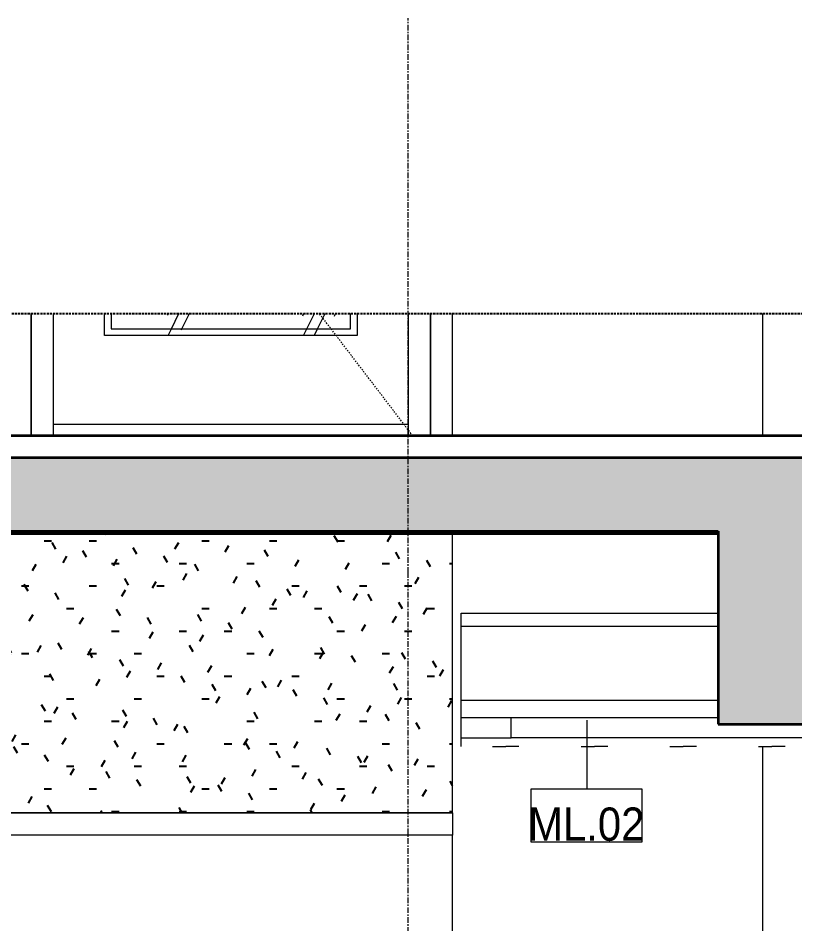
# Model space of a CAD drawing. Header units: millimetres. Extents: x 41758 to 237109, y 3795 to 78637.
# Drawn here: x 61103 to 62854, y 7900 to 9941 of the extents above; entities that cross this region are included whole.
import ezdxf

# ---------------------------------------------------------------- set-up
doc = ezdxf.new("R2010")
doc.units = ezdxf.units.MM
for name, pattern in [('Centre', [31.75, 6.35, -4.7625, 15.875, -4.7625]), ('Dash', [6, 3, -3]), ('Grid Line', [22.225, 12.7, -3.175, 3.175, -3.175]), ('Hidden', [7.14375, 4.7625, -2.38125])]:
    doc.linetypes.add(name, pattern=pattern)
for name, color, linetype, lineweight in [('0-4', 90, 'Continuous', 5), ('A-CLNG', 13, 'Continuous', 18), ('A-CLNG-1', 250, 'Continuous', 35), ('A-CLNG-2', 7, 'Continuous', 18), ('A-CLNG-PATT-2', 151, 'Continuous', 25), ('A-DETL-GENF', 92, 'Continuous', 18), ('A-DETL-GENF-4', 9, 'Continuous', 18), ('A-DETL-GENF-5', 92, 'Hidden', 25), ('A-DETL-GENF-HDLN-1', 7, 'Dash', 18), ('A-DETL-GENF-HDLN-2', 1, 'Continuous', 18), ('A-DETL-MEDM', 33, 'Continuous', 35), ('A-DOOR', 31, 'Continuous', 18), ('A-DOOR-1', 7, 'Continuous', 18), ('A-FLOR-FNSH-1', 250, 'Continuous', 35), ('A-FLOR-LEVL-2', 51, 'Centre', 9), ('A-FLOR-PATT-1', 253, 'Continuous', 18), ('A-WALL-3', 7, 'Continuous', 18), ('M-EQPM', 50, 'Continuous', 18), ('M-EQPM-1', 7, 'Continuous', 18), ('M-EQPM-2', 50, 'Continuous', 25), ('M-EQPM-IDEN', 50, 'Continuous', 9), ('S-COLS-6', 7, 'Continuous', 18), ('S-GRID-1', 1, 'Grid Line', 9)]:
    doc.layers.add(name, color=color, linetype=linetype, lineweight=lineweight)
doc.styles.add('Arial_1', font='arial.ttf', dxfattribs={"width": 0.9, "height": 75})
pattern_1 = [(50, (40790.24, 15875), (364.368, -31.878), [38.1, -419.1]), (355, (40790.24, 15875), (-70.486, 382.113), [30.48, -335.28]), (100.451, (40820.6, 15872.34), (293.885, 350.233), [32.38, -356.18]), (46.184, (40790.24, 15976.6), (542.158, -84.086), [57.15, -628.65]), (96.636, (40835.4, 15969.6), (474.805, 494.855), [48.57, -534.27]), (351.184, (40790.24, 15976.6), (474.81, 494.85), [45.72, -502.92]), (21, (40841.04, 15951.2), (303.228, -204.53), [38.1, -419.1]), (326, (40841.04, 15951.2), (123.604, 368.376), [30.48, -335.28]), (71.451, (40866.3, 15934.16), (426.834, 163.843), [32.38, -356.18]), (37.5, (40790.24, 15875), (6.1766, 169.1102), [3.353, -327.863, 3.353, -337.007, -336.55]), (37.5, (40790.24, 15875), (6.1766, 169.1102), [-671.576, 3.353, -333.197]), (7.5, (40790.24, 15875), (133.639, 200.3615), [3.353, -190.703, 3.353, -320.243, -128.27]), (7.5, (40790.24, 15875), (133.639, 200.3615), [-517.652, 3.353, -124.917]), (327.5, (40676.96, 15875), (271.1818, -11.4584), [3.353, -123.647, 3.353, -392.887, -525.78]), (327.5, (40676.96, 15875), (271.1818, -11.4584), [-523.24, 3.353, -522.427]), (317.5, (40626.16, 15875), (296.2585, 50.853), [3.353, -161.747, 3.353, -259.791, -373.38]), (317.5, (40626.16, 15875), (296.2585, 50.853), [-428.244, 3.353, -370.027]), (45, (40790.24, 15875), (-125.7236, 125.7236), []), (45, (40790.24, 16065.5), (-125.7236, 125.7236), [])]
pattern_2 = [(63.435, (40853.74, 15906.75), (-255.583, 766.747), [317.5, -190.5, 317.5, -190.5, -403.903]), (63.435, (40853.74, 15906.75), (-255.583, 766.747), [-1016, 127, -276.9]), (63.435, (40837.87, 15922.6), (-255.583, 766.747), [254, -317.5, 190.5, -190.5, -467.403]), (63.435, (40837.87, 15922.6), (-255.583, 766.747), [-952.5, 222.25, -245.15]), (63.435, (40837.87, 15970.25), (-255.583, 766.747), [190.5, -381, 127, -190.5, -530.903]), (63.435, (40837.87, 15970.25), (-255.583, 766.747), [-889, 285.75, -245.15]), (63.435, (40885.5, 15922.6), (-255.583, 766.747), [190.5, -381, 158.75, -689.653]), (63.435, (40933.1, 15970.25), (-255.583, 766.747), [95.25, -476.25, 63.5, -784.903]), (63.435, (40853.74, 16049.6), (-255.583, 766.747), [63.5, -476.25, 63.5, -254, -562.653]), (63.435, (40853.74, 16049.6), (-255.583, 766.747), [-857.25, 158.75, -403.9]), (63.435, (41139.5, 16002), (-255.583, 766.747), [317.5, -476.25, 381, -251.503]), (63.435, (41139.5, 15954.4), (-255.583, 766.747), [444.5, -317.5, 476.25, -188.003]), (63.435, (41171.24, 15970.25), (-255.583, 766.747), [508, -254, 381, -276.903]), (63.435, (41218.87, 16017.9), (-255.583, 766.747), [317.5, -444.5, 254, -403.903]), (63.435, (41171.24, 16113.1), (-255.583, 766.747), [158.75, -635, 190.5, -435.653]), (63.435, (41266.5, 16065.5), (-255.583, 766.747), [127, -635, 127, -530.903])]

# ---------------------------------------------------------------- blocks, each defined once
blk = doc.blocks.new('NCV_TKTC_KET CAU_rvt-2-TKCS_CĂN HỘ LOẠI 6 - MẶT CẮT 1')
at = {"layer": 'A-FLOR-PATT-1'}
h = blk.add_hatch(dxfattribs=at)
h.set_pattern_fill('FP_4', color=256, style=0, pattern_type=2)
h.set_pattern_definition(pattern_1)
h.paths.add_polyline_path([(39336.9, 8780), (39935.6, 8780), (39935.6, 8785), (35735.3, 8785), (35735.3, 8780), (39287.4, 8780)])
h.paths.add_polyline_path([(43336.9, 8780), (43536.9, 8780), (43536.9, 8785), (40235.7, 8785), (40235.7, 8780), (42957.2, 8780)])
h = blk.add_hatch(dxfattribs=at)
h.set_pattern_fill('FP_4', color=256, style=0, pattern_type=2)
h.set_pattern_definition(pattern_1)
h.paths.add_polyline_path([(39336.9, 8780), (39935.6, 8780), (39935.6, 8785), (35735.3, 8785), (35735.3, 8780), (39287.4, 8780)])
h.paths.add_polyline_path([(43336.9, 8780), (43536.9, 8780), (43536.9, 8785), (40235.7, 8785), (40235.7, 8780), (42957.2, 8780)])
at = {"layer": 'A-FLOR-FNSH-1'}
blk.add_line((35735.3, 8780), (39935.6, 8780), dxfattribs=at)
blk = doc.blocks.new('CL_01-VÁCH DỰNG THẠCH CAO CĂN HỘ LOẠI 5A1 - CL_01-VÁCH DỰNG THẠCH CAO CĂN HỘ LOẠI 5-822138-TKCS_CĂN HỘ LOẠI 6 - MẶT CẮT 1')
at = {"layer": 'A-CLNG-PATT-2'}
h = blk.add_hatch(dxfattribs=at)
h.set_pattern_fill('FP_7', color=256, style=0, pattern_type=2)
h.set_pattern_definition([(0, (40790.24, 15875), (203.2, 50.8), [16.764, -135.636, 16.764, -135.636, -812.8]), (0, (40790.24, 15875), (203.2, 50.8), [-304.8, 16.764, -288.036, 16.764, -135.636, -355.6]), (0, (40790.24, 15875), (203.2, 50.8), [-762, 16.764, -84.836, 16.764, -237.236]), (120, (40866.44, 15900.4), (-145.5941, 150.57636), [16.764, -135.636, 16.764, -135.636, -812.8]), (120, (40866.44, 15900.4), (-145.5941, 150.57636), [-304.8, 16.764, -288.036, 16.764, -135.636, -355.6]), (120, (40866.44, 15900.4), (-145.5941, 150.57636), [-762, 16.764, -84.836, 16.764, -237.236]), (240, (40891.84, 16002), (-57.6059, -201.37636), [16.764, -135.636, 16.764, -135.636, -812.8]), (240, (40891.84, 16002), (-57.6059, -201.37636), [-304.8, 16.764, -288.036, 16.764, -135.636, -355.6]), (240, (40891.84, 16002), (-57.6059, -201.37636), [-762, 16.764, -84.836, 16.764, -237.236])])
h.paths.add_polyline_path([(37407.4, 8150), (39336.9, 8150), (39336.9, 8780), (36336.9, 8780), (36336.9, 8150)])
at = {"layer": 'A-CLNG-2'}
for q in [(39336.9, 8780), (36336.9, 8150)]:
    blk.add_line((39336.9, 8150), q, dxfattribs=at)
blk = doc.blocks.new('Air_Conditioner_on_wall_20381 - Air_Conditioner_on_wall_20381-806652-TKCS_CĂN HỘ LOẠI 6 - MẶT CẮT 1')
at = {"layer": 'M-EQPM-1'}
for p, q in [((39356.9, 8570), (39356.9, 8600)), ((39356.9, 8600), (39935.6, 8600)), ((39356.9, 8404.1), (39356.9, 8570)), ((39935.6, 8570), (39356.9, 8570)), ((39356.9, 8364.8), (39356.9, 8404.1)), ((39356.9, 8404.1), (39935.6, 8404.1)), ((39356.9, 8319.1), (39356.9, 8364.8)), ((39356.9, 8364.8), (39468.9, 8364.8)), ((39468.9, 8364.8), (39935.6, 8364.8)), ((39468.9, 8319.1), (39468.9, 8364.8)), ((40136.9, 8350), (40136.9, 8319.1)), ((40156.9, 8350), (40156.9, 8319.1)), ((39356.9, 8300), (39356.9, 8319.1)), ((39356.9, 8319.1), (39468.9, 8319.1)), ((40136.9, 8319.1), (39468.9, 8319.1)), ((40136.9, 8319.1), (40156.9, 8319.1)), ((40156.9, 8319.1), (40156.9, 8300)), ((39427, 8300), (39456.9, 8300)), ((39486.9, 8300), (39456.9, 8300)), ((39627, 8300), (39656.9, 8300)), ((39686.9, 8300), (39656.9, 8300)), ((39827, 8300), (39856.9, 8300)), ((39886.9, 8300), (39856.9, 8300)), ((40027, 8300), (40056.9, 8300)), ((40086.9, 8300), (40056.9, 8300))]:
    blk.add_line(p, q, dxfattribs=at)
blk = doc.blocks.new('NCV_TKTC_TANG 2_rvt-2-TKCS_CĂN HỘ LOẠI 6 - MẶT CẮT 1')
at = {"layer": 'A-CLNG-1'}
blk.add_line((36336.9, 8780), (39935.6, 8780), dxfattribs=at)
at = {"layer": 'A-CLNG-2'}
for p, q in [((37936.9, 8150), (39336.9, 8150)), ((39336.9, 8150), (39336.9, 8100)), ((39336.9, 8100), (37936.9, 8100))]:
    blk.add_line(p, q, dxfattribs=at)
at = {"layer": 'A-WALL-3'}
blk.add_line((39336.9, 5600), (39336.9, 8100), dxfattribs=at)
at = {"layer": 'S-COLS-6'}
blk.add_line((40036.9, 5600), (40036.9, 8300), dxfattribs=at)
at = {"layer": 'A-CLNG'}
blk.add_blockref('CL_01-VÁCH DỰNG THẠCH CAO CĂN HỘ LOẠI 5A1 - CL_01-VÁCH DỰNG THẠCH CAO CĂN HỘ LOẠI 5-822138-TKCS_CĂN HỘ LOẠI 6 - MẶT CẮT 1', (0, 0), dxfattribs=at)
at = {"layer": 'M-EQPM'}
blk.add_blockref('Air_Conditioner_on_wall_20381 - Air_Conditioner_on_wall_20381-806652-TKCS_CĂN HỘ LOẠI 6 - MẶT CẮT 1', (0, 0), dxfattribs=at)
blk = doc.blocks.new('DOOR_CW_01 CANH MO-PANEL KINH - DIW_01-900x2200-CỬA GỖ VÂN LAMINATE-V38-TKCS_CĂN HỘ LOẠI 6 - MẶT CẮT 1')
at = {"layer": 'A-DETL-GENF-HDLN-2'}
h = blk.add_hatch(dxfattribs=at)
h.set_pattern_fill('FP_11', color=256, style=0, pattern_type=2)
h.set_pattern_definition(pattern_2)
h.paths.add_polyline_path([(38552.4, 9226), (39122.4, 9226), (39122.4, 9275.3), (39107.4, 9275.3), (39107.4, 9241), (38567.4, 9241), (38567.1, 9275.3), (38552.4, 9275.3)])
h = blk.add_hatch(dxfattribs=at)
h.set_pattern_fill('FP_11', color=256, style=0, pattern_type=2)
h.set_pattern_definition(pattern_2)
h.paths.add_polyline_path([(39107.4, 9241), (39107.4, 9275.3), (38567.4, 9275.3), (38567.4, 9241)])
at = {"layer": 'A-DETL-GENF-HDLN-1'}
blk.add_line((39247.4, 9000), (39037.1, 9275.3), dxfattribs=at)
at = {"layer": 'A-DOOR-1'}
for p, q in [((38387.4, 9275.3), (38387.4, 9000)), ((38437.4, 9000), (38437.4, 9275.3)), ((38552.4, 9226), (38552.4, 9275.3)), ((38567.4, 9275.3), (38567.4, 9241)), ((39107.4, 9241), (39107.4, 9275.3)), ((39122.4, 9275.3), (39122.4, 9226)), ((39237.4, 9275.3), (39237.4, 9000)), ((39287.4, 9000), (39287.4, 9275.3)), ((38567.4, 9241), (39107.4, 9241)), ((39122.4, 9226), (38552.4, 9226)), ((38437.4, 9026), (39237.4, 9026))]:
    blk.add_line(p, q, dxfattribs=at)
blk = doc.blocks.new('NCV_TKTC_TANG 3 - 4_rvt-3-TKCS_CĂN HỘ LOẠI 6 - MẶT CẮT 1')
at = {"layer": 'A-FLOR-FNSH-1'}
blk.add_line((43336.9, 9000), (35736.9, 9000), dxfattribs=at)
at = {"layer": 'A-WALL-3'}
for p, q in [((38387.4, 9100), (38387.4, 9275.3)), ((39287.4, 9275.3), (39287.4, 9100)), ((39336.9, 9000), (39336.9, 9275.3)), ((38387.4, 9000), (38387.4, 9100)), ((39287.4, 9100), (39287.4, 9000))]:
    blk.add_line(p, q, dxfattribs=at)
at = {"layer": 'S-COLS-6'}
blk.add_line((40036.9, 9000), (40036.9, 9275.3), dxfattribs=at)
at = {"layer": 'A-DOOR'}
blk.add_blockref('DOOR_CW_01 CANH MO-PANEL KINH - DIW_01-900x2200-CỬA GỖ VÂN LAMINATE-V38-TKCS_CĂN HỘ LOẠI 6 - MẶT CẮT 1', (0, 0), dxfattribs=at)
blk = doc.blocks.new('TKTC_XREF_251221_MB TANG 2-7 - TKTC_XREF_251221_MB TANG 2-7-V37-TKCS_CĂN HỘ LOẠI 6 - MẶT CẮT 1')
at = {"layer": 'M-EQPM-2'}
blk.add_line((35057.4, 9000), (45537, 9000), dxfattribs=at)
blk = doc.blocks.new('BORDER VIEW - BORDER VIEW-2596443-TKCS_CĂN HỘ LOẠI 6 - MẶT CẮT 1')
at = {"layer": 'A-DETL-GENF-5'}
blk.add_line((35207.4, 9275.3), (45947.2, 9275.3), dxfattribs=at)
blk = doc.blocks.new('M_ME Tag - Boxed-4073756-TKCS_CĂN HỘ LOẠI 6 - MẶT CẮT 1')
at = {"layer": 'M-EQPM-IDEN'}
for p, q in [((39514.2, 8084.2), (39514.2, 8204.2)), ((39514.2, 8204.2), (39764.2, 8204.2)), ((39764.2, 8204.2), (39764.2, 8084.2)), ((39764.2, 8084.2), (39514.2, 8084.2))]:
    blk.add_line(p, q, dxfattribs=at)

msp = doc.modelspace()

# ---------------------------------------------------------------- hatches: boundary and pattern name
at = {"layer": 'A-DETL-GENF-4'}
h = msp.add_hatch(dxfattribs=at)
h.set_pattern_fill('FP_4', color=256, style=0, pattern_type=2)
h.set_pattern_definition([(50, (63535.37, 15875), (364.368, -31.878), [38.1, -419.1]), (355, (63535.37, 15875), (-70.486, 382.113), [30.48, -335.28]), (100.451, (63565.73, 15872.34), (293.885, 350.233), [32.38, -356.18]), (46.184, (63535.37, 15976.6), (542.158, -84.086), [57.15, -628.65]), (96.636, (63580.55, 15969.6), (474.805, 494.855), [48.57, -534.27]), (351.184, (63535.37, 15976.6), (474.81, 494.85), [45.72, -502.92]), (21, (63586.17, 15951.2), (303.228, -204.53), [38.1, -419.1]), (326, (63586.17, 15951.2), (123.604, 368.376), [30.48, -335.28]), (71.451, (63611.43, 15934.16), (426.834, 163.843), [32.38, -356.18]), (37.5, (63535.37, 15875), (6.1766, 169.1102), [3.353, -327.863, 3.353, -337.007, -336.55]), (37.5, (63535.37, 15875), (6.1766, 169.1102), [-671.576, 3.353, -333.197]), (7.5, (63535.37, 15875), (133.639, 200.3615), [3.353, -190.703, 3.353, -320.243, -128.27]), (7.5, (63535.37, 15875), (133.639, 200.3615), [-517.652, 3.353, -124.917]), (327.5, (63422.08, 15875), (271.1818, -11.4584), [3.353, -123.647, 3.353, -392.887, -525.78]), (327.5, (63422.08, 15875), (271.1818, -11.4584), [-523.24, 3.353, -522.427]), (317.5, (63371.28, 15875), (296.2585, 50.853), [3.353, -161.747, 3.353, -259.791, -373.38]), (317.5, (63371.28, 15875), (296.2585, 50.853), [-428.244, 3.353, -370.027]), (45, (63535.37, 15875), (-125.7236, 125.7236), []), (45, (63535.37, 16065.5), (-125.7236, 125.7236), [])])
h.paths.add_polyline_path([(62980.8, 8350), (62980.8, 8785), (66282.1, 8785), (66282.1, 8735), (66980.4, 8735), (66980.4, 8350), (67282.1, 8350), (67282.1, 8735), (68282.5, 8735), (68282.5, 8500), (68482.5, 8500), (68482.1, 9100), (68282.1, 9100), (68282.1, 8900), (66282.1, 8900), (66282.1, 8950), (57802.5, 8950), (57802.5, 8750), (58280.4, 8750), (58280.4, 8500), (58480.4, 8500), (58480.4, 8785), (62680.8, 8785), (62680.8, 8350), (62980.8, 8350)])

# ---------------------------------------------------------------- linework, layer by layer
at = {"layer": 'A-DETL-MEDM'}
for p, q in [((66282.1, 8950), (57802.5, 8950)), ((58480.4, 8785), (62680.8, 8785)), ((62680.8, 8785), (62680.8, 8350)), ((62680.8, 8350), (62980.8, 8350))]:
    msp.add_line(p, q, dxfattribs=at)
at = {"layer": 'A-FLOR-LEVL-2'}
msp.add_line((57239, 9000), (69318.1, 9000), dxfattribs=at)
at = {"layer": 'M-EQPM-IDEN'}
msp.add_line((62385.2, 8358.9), (62385.2, 8204.2), dxfattribs=at)
at = {"layer": 'S-GRID-1'}
for p, q in [((61982.1, 8691.4), (61982.1, 9941.4)), ((61982.1, 5657.6), (61982.1, 8691.4))]:
    msp.add_line(p, q, dxfattribs=at)

# ---------------------------------------------------------------- block references
at = {"layer": '0-4'}
for name in ['NCV_TKTC_KET CAU_rvt-2-TKCS_CĂN HỘ LOẠI 6 - MẶT CẮT 1', 'NCV_TKTC_TANG 3 - 4_rvt-3-TKCS_CĂN HỘ LOẠI 6 - MẶT CẮT 1', 'NCV_TKTC_TANG 2_rvt-2-TKCS_CĂN HỘ LOẠI 6 - MẶT CẮT 1']:
    msp.add_blockref(name, (22745.1, 0), dxfattribs=at)
at = {"layer": 'A-DETL-GENF'}
msp.add_blockref('BORDER VIEW - BORDER VIEW-2596443-TKCS_CĂN HỘ LOẠI 6 - MẶT CẮT 1', (22745.1, 0), dxfattribs=at)
at = {"layer": 'M-EQPM'}
msp.add_blockref('TKTC_XREF_251221_MB TANG 2-7 - TKTC_XREF_251221_MB TANG 2-7-V37-TKCS_CĂN HỘ LOẠI 6 - MẶT CẮT 1', (22745.1, 0), dxfattribs=at)
at = {"layer": 'M-EQPM-IDEN'}
msp.add_blockref('M_ME Tag - Boxed-4073756-TKCS_CĂN HỘ LOẠI 6 - MẶT CẮT 1', (22745.1, 0), dxfattribs=at)

# ---------------------------------------------------------------- texts
at = {"layer": 'M-EQPM-IDEN', "insert": (62383.7, 8124.3), "char_height": 75, "width": 270.9, "attachment_point": 5, "line_spacing_factor": 0.936439, "style": 'Arial_1'}
msp.add_mtext('\\pt22.5,45,67.5,90,112.5,135,157.5,180,202.5,225,247.5,270,292.5,315,337.5,360,382.5,405,427.5,450,472.5,495,517.5,540,562.5,585,607.5,630,652.5,675,697.5,720;ML.02', dxfattribs=at)

doc.saveas('drawing.dxf')
